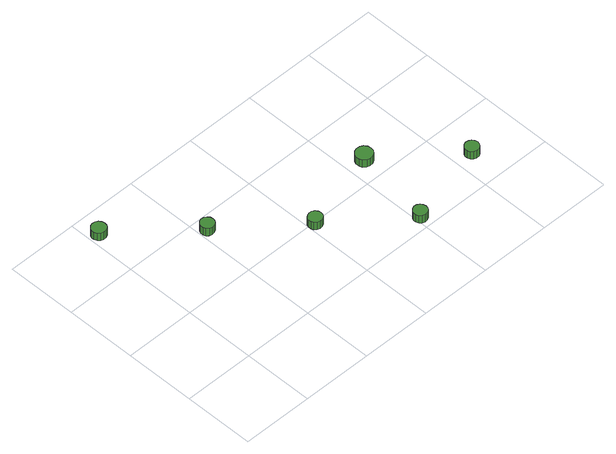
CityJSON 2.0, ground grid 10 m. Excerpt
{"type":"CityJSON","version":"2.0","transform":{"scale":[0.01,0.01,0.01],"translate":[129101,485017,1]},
"CityObjects":{
"tree1":{"type":"SolitaryVegetationObject","attributes":{"function":"something"},"geometry":[{"type":"MultiSurface","lod":"1","boundaries":[[[0,1,2,3,4,5,6,7,8,9,10,11,12,13,14]],[[15,16,17,18,19,20,21,22,23,24,25,26,27,28,29]],[[0,29,28,1]],[[1,28,27,2]],[[2,27,26,3]],[[3,26,25,4]],[[4,25,24,5]],[[5,24,23,6]],[[6,23,22,7]],[[7,22,21,8]],[[8,21,20,9]],[[9,20,19,10]],[[10,19,18,11]],[[11,18,17,12]],[[12,17,16,13]],[[13,16,15,14]],[[14,15,29,0]]]}]},
"tree2":{"type":"SolitaryVegetationObject","attributes":{"function":"something"},"geometry":[{"type":"MultiSurface","lod":"1","boundaries":[[[30,31,32,33,34,35,36,37,38,39,40,41,42,43,44]],[[45,46,47,48,49,50,51,52,53,54,55,56,57,58,59]],[[30,59,58,31]],[[31,58,57,32]],[[32,57,56,33]],[[33,56,55,34]],[[34,55,54,35]],[[35,54,53,36]],[[36,53,52,37]],[[37,52,51,38]],[[38,51,50,39]],[[39,50,49,40]],[[40,49,48,41]],[[41,48,47,42]],[[42,47,46,43]],[[43,46,45,44]],[[44,45,59,30]]]}]},
"tree3":{"type":"SolitaryVegetationObject","attributes":{"function":"something"},"geometry":[{"type":"MultiSurface","lod":"1","boundaries":[[[60,61,62,63,64,65,66,67,68,69,70,71,72,73,74]],[[75,76,77,78,79,80,81,82,83,84,85,86,87,88,89]],[[60,89,88,61]],[[61,88,87,62]],[[62,87,86,63]],[[63,86,85,64]],[[64,85,84,65]],[[65,84,83,66]],[[66,83,82,67]],[[67,82,81,68]],[[68,81,80,69]],[[69,80,79,70]],[[70,79,78,71]],[[71,78,77,72]],[[72,77,76,73]],[[73,76,75,74]],[[74,75,89,60]]]}]},
"tree4":{"type":"SolitaryVegetationObject","attributes":{"function":"something"},"geometry":[{"type":"MultiSurface","lod":"1","boundaries":[[[90,91,92,93,94,95,96,97,98,99,100,101,102,103,104]],[[105,106,107,108,109,110,111,112,113,114,115,116,117,118,119]],[[90,119,118,91]],[[91,118,117,92]],[[92,117,116,93]],[[93,116,115,94]],[[94,115,114,95]],[[95,114,113,96]],[[96,113,112,97]],[[97,112,111,98]],[[98,111,110,99]],[[99,110,109,100]],[[100,109,108,101]],[[101,108,107,102]],[[102,107,106,103]],[[103,106,105,104]],[[104,105,119,90]]]}]},
"tree5":{"type":"SolitaryVegetationObject","attributes":{"function":"something"},"geometry":[{"type":"MultiSurface","lod":"1","boundaries":[[[120,121,122,123,124,125,126,127,128,129,130,131,132,133,134]],[[135,136,137,138,139,140,141,142,143,144,145,146,147,148,149]],[[120,149,148,121]],[[121,148,147,122]],[[122,147,146,123]],[[123,146,145,124]],[[124,145,144,125]],[[125,144,143,126]],[[126,143,142,127]],[[127,142,141,128]],[[128,141,140,129]],[[129,140,139,130]],[[130,139,138,131]],[[131,138,137,132]],[[132,137,136,133]],[[133,136,135,134]],[[134,135,149,120]]]}]},
"tree6":{"type":"SolitaryVegetationObject","attributes":{"function":"something"},"geometry":[{"type":"MultiSurface","lod":"1","boundaries":[[[150,151,152,153,154,155,156,157,158,159,160,161,162,163,164]],[[165,166,167,168,169,170,171,172,173,174,175,176,177,178,179]],[[150,179,178,151]],[[151,178,177,152]],[[152,177,176,153]],[[153,176,175,154]],[[154,175,174,155]],[[155,174,173,156]],[[156,173,172,157]],[[157,172,171,158]],[[158,171,170,159]],[[159,170,169,160]],[[160,169,168,161]],[[161,168,167,162]],[[162,167,166,163]],[[163,166,165,164]],[[164,165,179,150]]]}]}
},
"vertices":[
[238,2681,222],[230,2722,222],[205,2756,222],[168,2777,222],[126,2782,222],[86,2769,222],[55,2740,222],[38,2702,222],[38,2660,222],[55,2621,222],[86,2593,222],[126,2580,222],[168,2584,222],[205,2605,222],[230,2639,222],[230,2639,95],[205,2605,95],[168,2584,95],[126,2580,95],[86,2593,95],[55,2621,95],[38,2660,95],[38,2702,95],[55,2740,95],[86,2769,95],[126,2782,95],[168,2777,95],[205,2756,95],[230,2722,95],[238,2681,95],
[1198,1808,239],[1189,1847,239],[1165,1880,239],[1130,1901,239],[1090,1905,239],[1051,1892,239],[1021,1865,239],[1004,1828,239],[1004,1787,239],[1021,1750,239],[1051,1723,239],[1090,1710,239],[1130,1715,239],[1165,1735,239],[1189,1768,239],[1189,1768,112],[1165,1735,112],[1130,1715,112],[1090,1710,112],[1051,1723,112],[1021,1750,112],[1004,1787,112],[1004,1828,112],[1021,1865,112],[1051,1892,112],[1090,1905,112],[1130,1901,112],[1165,1880,112],[1189,1847,112],[1198,1808,112],
[2174,957,256],[2166,997,256],[2142,1030,256],[2107,1050,256],[2066,1054,256],[2028,1042,256],[1997,1014,256],[1981,977,256],[1981,937,256],[1997,899,256],[2028,872,256],[2066,860,256],[2107,864,256],[2142,884,256],[2166,917,256],[2166,917,129],[2142,884,129],[2107,864,129],[2066,860,129],[2028,872,129],[1997,899,129],[1981,937,129],[1981,977,129],[1997,1014,129],[2028,1042,129],[2066,1054,129],[2107,1050,129],[2142,1030,129],[2166,997,129],[2174,957,129],
[3124,129,285],[3115,168,285],[3091,201,285],[3056,222,285],[3016,226,285],[2977,213,285],[2947,186,285],[2930,149,285],[2930,108,285],[2947,71,285],[2977,44,285],[3016,31,285],[3056,36,285],[3091,56,285],[3115,89,285],[3115,89,158],[3091,56,158],[3056,36,158],[3016,31,158],[2977,44,158],[2947,71,158],[2930,108,158],[2930,149,158],[2947,186,158],[2977,213,158],[3016,226,158],[3056,222,158],[3091,201,158],[3115,168,158],[3124,129,158],
[3334,1274,278],[3324,1322,278],[3295,1362,278],[3252,1386,278],[3204,1391,278],[3157,1376,278],[3120,1343,278],[3100,1298,278],[3100,1249,278],[3120,1204,278],[3157,1171,278],[3204,1156,278],[3252,1161,278],[3295,1186,278],[3324,1226,278],[3324,1226,151],[3295,1186,151],[3252,1161,151],[3204,1156,151],[3157,1171,151],[3120,1204,151],[3100,1249,151],[3100,1298,151],[3120,1343,151],[3157,1376,151],[3204,1391,151],[3252,1386,151],[3295,1362,151],[3324,1322,151],[3334,1274,151],
[4297,434,295],[4289,474,295],[4265,507,295],[4230,527,295],[4189,531,295],[4151,519,295],[4120,491,295],[4104,454,295],[4104,414,295],[4120,377,295],[4151,349,295],[4189,337,295],[4230,341,295],[4265,361,295],[4289,394,295],[4289,394,168],[4265,361,168],[4230,341,168],[4189,337,168],[4151,349,168],[4120,377,168],[4104,414,168],[4104,454,168],[4120,491,168],[4151,519,168],[4189,531,168],[4230,527,168],[4265,507,168],[4289,474,168],[4297,434,168]
]}
